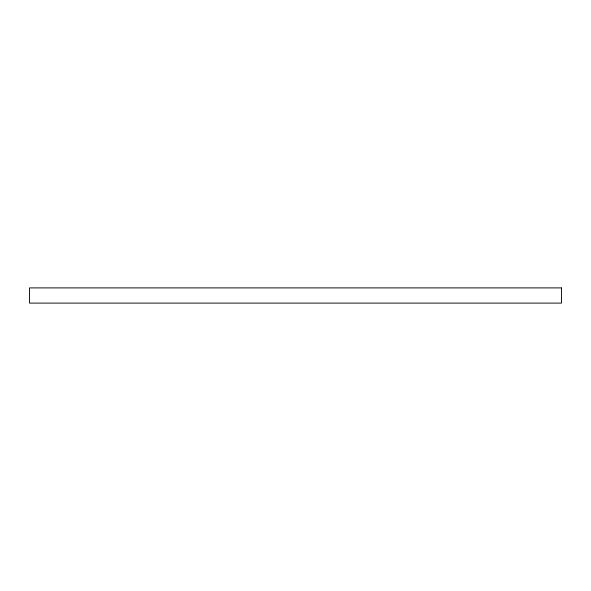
<?xml version="1.0" encoding="UTF-8"?>
<svg xmlns="http://www.w3.org/2000/svg" width="591" height="591" viewBox="0 0 591 591"><rect width="100%" height="100%" fill="white"/><g stroke="black" fill="none" stroke-linecap="round" stroke-linejoin="round"><path stroke-width="0.89" d="M561.45 287.898L29.55 287.898L29.55 303.102L561.45 303.102L561.45 287.898"/></g></svg>
